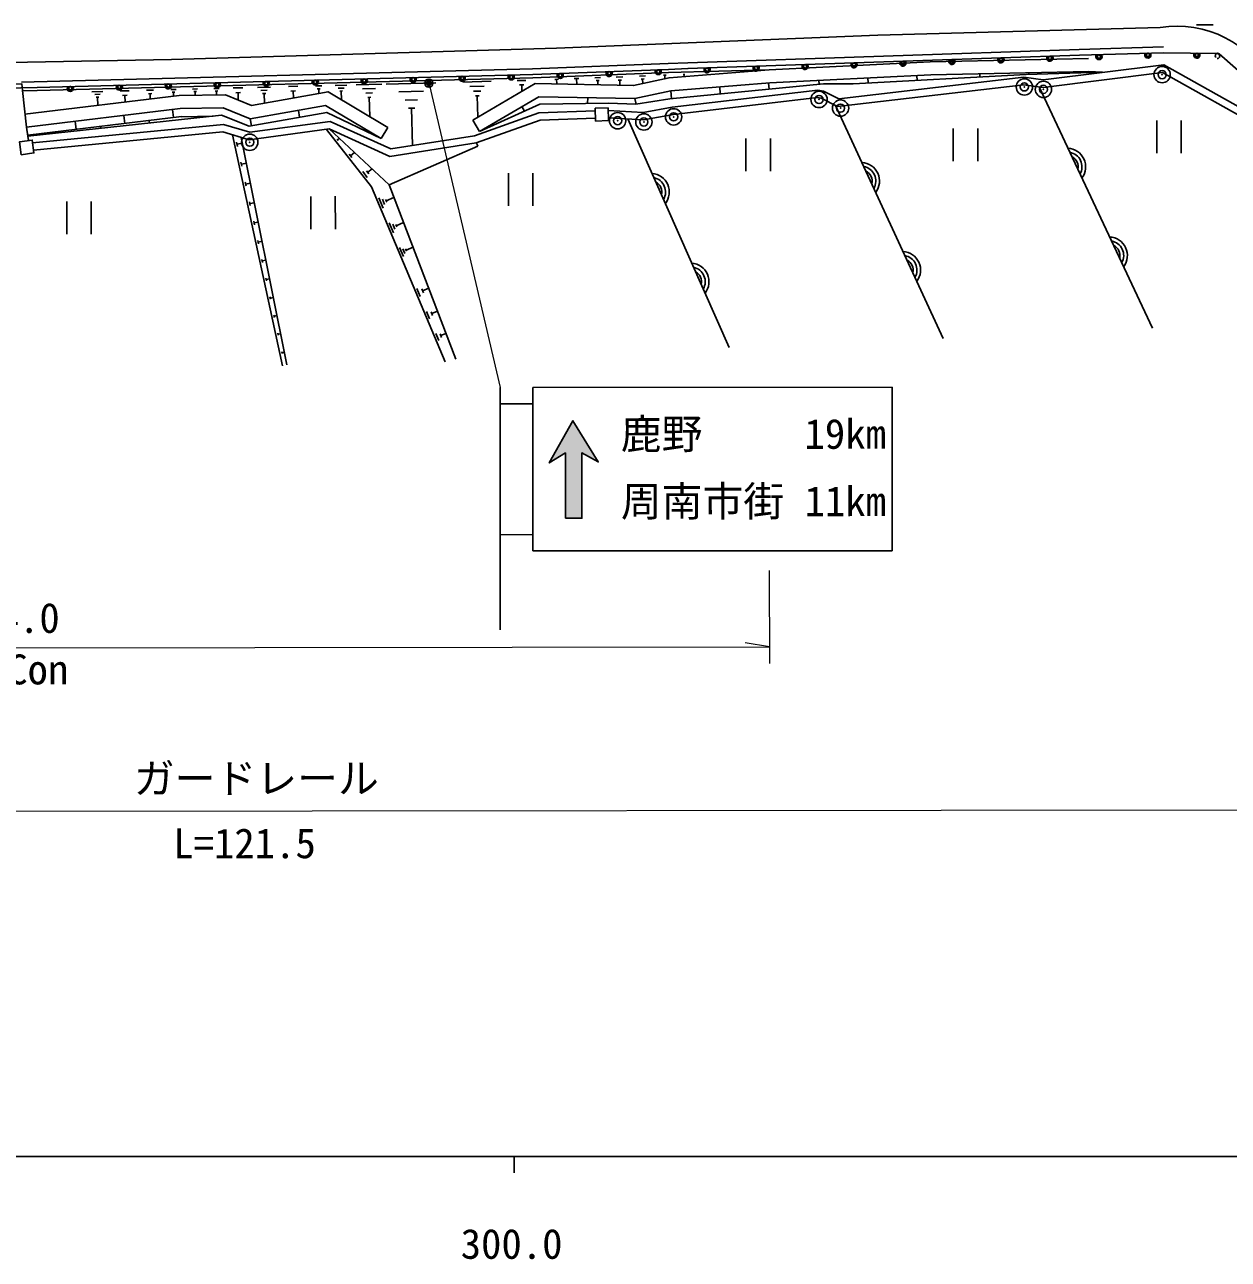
# Model space of a CAD drawing. Units: millimetres, scale not verified. Extents: x 40000 to 680000, y 20000 to 380000.
# Drawn here: x 338032 to 411724, y 198715 to 274293 of the extents above; entities that cross this region are included whole.
import ezdxf
from ezdxf.enums import TextEntityAlignment as Align

# ---------------------------------------------------------------- set-up
doc = ezdxf.new("R2010")
doc.units = ezdxf.units.MM
doc.header["$LTSCALE"] = 1000
doc.header["$PDMODE"] = 32
doc.header["$PDSIZE"] = 500
for name, color, linetype, lineweight in [('M-BGD', 7, 'Continuous', 25), ('M-STR-HTXT', 7, 'Continuous', 13), ('M-STR-STRC', 7, 'Continuous', 25), ('M-TTL-BAND', 7, 'Continuous', 25)]:
    doc.layers.add(name, color=color, linetype=linetype, lineweight=lineweight)
doc.styles.add('ＭＳ ゴシック', font='')
doc.styles.get('ＭＳ ゴシック').set_extended_font_data('MS Gothic')

msp = doc.modelspace()

# ---------------------------------------------------------------- hatches: boundary and pattern name
at = {"layer": 'M-STR-STRC'}
msp.add_hatch(color=256, dxfattribs=at).paths.add_polyline_path([(372147, 244078), (372143, 248079), (373149, 247527), (371596, 250044), (370144, 247467), (371143, 248078), (371147, 244077)])

# ---------------------------------------------------------------- linework, layer by layer
at = {"layer": 'M-BGD'}
for p, q in [((399507, 271352), (399509, 271241)), ((402507, 271415), (402508, 271341)), ((403188, 271429), (404028, 271392)), ((357047, 270580), (357756, 270599)), ((358323, 270614), (359897, 270654)), ((360164, 270661), (363202, 270740)), ((364852, 270783), (366590, 270829)), ((368193, 270870), (368724, 270884)), ((368333, 270608), (368598, 270615)), ((368466, 270612), (368476, 270213)), ((370484, 270946), (370712, 270954)), ((370598, 270950), (370609, 270665)), ((371683, 270991), (371968, 271002)), ((371826, 270997), (371839, 270640)), ((372938, 271039), (373283, 271052)), ((373030, 270870), (373203, 270876)), ((373117, 270873), (373127, 270614)), ((374251, 271089), (374658, 271104)), ((374360, 270889), (374564, 270896)), ((374462, 270893), (374474, 270587)), ((375679, 271143), (376044, 271157)), ((375777, 270964), (375960, 270971)), ((375868, 270967), (375879, 270694)), ((377141, 271198), (377310, 271205)), ((377226, 271202), (377234, 270990)), ((378342, 271244), (378446, 271248)), ((378394, 271246), (378399, 271116)), ((383581, 270722), (383610, 270353)), ((386660, 270880), (386672, 270651)), ((389657, 271031), (389672, 270724)), ((392654, 271183), (392669, 270882)), ((396507, 271289), (396511, 271086)), ((342145, 270193), (342821, 270210)), ((342318, 270028), (342657, 270037)), ((342407, 269861), (342576, 269866)), ((342492, 269863), (342505, 269356)), ((343884, 270238), (344434, 270252)), ((344029, 269967), (344304, 269974)), ((344166, 269970), (344177, 269558)), ((345492, 270280), (345925, 270291)), ((345606, 270066), (345823, 270072)), ((345714, 270069), (345723, 269744)), ((346979, 270318), (347304, 270327)), ((347065, 270158), (347227, 270162)), ((347146, 270160), (347152, 269917)), ((348313, 270353), (348620, 270361)), ((348394, 270202), (348547, 270206)), ((348470, 270204), (348476, 269974)), ((349614, 270387), (349932, 270395)), ((349698, 270230), (349857, 270234)), ((349777, 270232), (349783, 269994)), ((350794, 270418), (351387, 270433)), ((350950, 270125), (351246, 270133)), ((351098, 270129), (351110, 269684)), ((352293, 270457), (353074, 270477)), ((352493, 270267), (352884, 270277)), ((352596, 270074), (352791, 270079)), ((352694, 270076), (352709, 269491)), ((354182, 270506), (354746, 270520)), ((354330, 270227), (354612, 270235)), ((354471, 270231), (354482, 269808)), ((355841, 270549), (356215, 270559)), ((355939, 270365), (356126, 270370)), ((356033, 270367), (356040, 270087)), ((357229, 270408), (357583, 270417)), ((357322, 270233), (357499, 270237)), ((357410, 270235), (357424, 269703)), ((358723, 270362), (359510, 270382)), ((358927, 270104), (359320, 270115)), ((359032, 269845), (359229, 269850)), ((359130, 269847), (359161, 268667)), ((360937, 270175), (362456, 270214)), ((365294, 270505), (366163, 270528)), ((365519, 270221), (365953, 270232)), ((365635, 269934), (365852, 269940)), ((365744, 269937), (365777, 268634)), ((372503, 269827), (372496, 269465)), ((377599, 270251), (377636, 269773)), ((380590, 270486), (380623, 270063)), ((407093, 255719), (400140, 270489)), ((347083, 269102), (347143, 268606)), ((361330, 269678), (362089, 269698)), ((361533, 269177), (361912, 269187)), ((361723, 269182), (361782, 266903)), ((368460, 269277), (368626, 268994)), ((375389, 269768), (375462, 269437)), ((394270, 255085), (387684, 269353)), ((338219, 267530), (347624, 268664)), ((341125, 268384), (341185, 267887)), ((344104, 268743), (344164, 268247)), ((345654, 268426), (345673, 268267)), ((347625, 268660), (349576, 268691)), ((349059, 268682), (349060, 268635)), ((351835, 268522), (351909, 268110)), ((354789, 269050), (354864, 268632)), ((365871, 267761), (365467, 268452)), ((381165, 254522), (374966, 268520)), ((407339, 268428), (407341, 266427)), ((407339, 268428), (407341, 266427)), ((408839, 268429), (408841, 266429)), ((408839, 268429), (408841, 266429)), ((339696, 267708), (339706, 267621)), ((342675, 268067), (342690, 267944)), ((350753, 267556), (353809, 253417)), ((359034, 267812), (358990, 267739)), ((359856, 267321), (360266, 268009)), ((394879, 267943), (394881, 265943)), ((394879, 267943), (394881, 265943)), ((396379, 267945), (396381, 265944)), ((396379, 267945), (396381, 265944)), ((338257, 267198), (338230, 267461)), ((351294, 267394), (354083, 253472)), ((360351, 264485), (365768, 266862)), ((365768, 266862), (365667, 267106)), ((382186, 267326), (382187, 265325)), ((382186, 267326), (382187, 265325)), ((383686, 267327), (383688, 265326)), ((383686, 267327), (383688, 265326)), ((367649, 265212), (367651, 263212)), ((367649, 265212), (367651, 263212)), ((369149, 265214), (369151, 263213)), ((369149, 265214), (369151, 263213)), ((355551, 263785), (355553, 261784)), ((355551, 263785), (355553, 261784)), ((357051, 263786), (357053, 261786)), ((357051, 263786), (357053, 261786)), ((340605, 263472), (340607, 261472)), ((340605, 263472), (340607, 261472)), ((342105, 263473), (342107, 261473)), ((342105, 263473), (342107, 261473))]:
    msp.add_line(p, q, dxfattribs=at)
for points in [[(407755, 272928), (402596, 272770), (378625, 271955)], [(403171, 272229), (393479, 272025), (383612, 271527), (377481, 271044), (375311, 270570), (369294, 270692), (365467, 268452)], [(378625, 271955), (377435, 271908), (369130, 271595), (337845, 270781)], [(383612, 271527), (377456, 271358), (369148, 271045), (338803, 270256), (337906, 270237)], [(403188, 271429), (393507, 271226), (383663, 270729), (377599, 270251), (375389, 269768), (369503, 269887), (365871, 267761)], [(365871, 267761), (369577, 269420), (373772, 269485), (375457, 269437), (377531, 269762), (386936, 270677), (388762, 270676), (399355, 271236), (404028, 271392)], [(373752, 269035), (375894, 268922), (377680, 269238), (386586, 270288), (386935, 270224), (387880, 269757), (399209, 271074), (400395, 270908), (407783, 271833), (413854, 268422)], [(373764, 268583), (375921, 268470), (377746, 268793), (386571, 269833), (386792, 269793), (387800, 269295), (399204, 270620), (400391, 270454), (407692, 271368), (413957, 267848)], [(335882, 270627), (337856, 270678), (337904, 270255), (338146, 268025), (338230, 267461)], [(360266, 268009), (356610, 270189), (351924, 269350), (350332, 270003), (347497, 269958), (338051, 268819)], [(359856, 267321), (356457, 269349), (351835, 268522), (350180, 269200), (347551, 269159), (338146, 268025)], [(338230, 267461), (350092, 268746), (351773, 268086), (356529, 268926), (359856, 267321)], [(338513, 267063), (350212, 268188), (351821, 267705), (356739, 268373), (360446, 266694), (365562, 267496), (369511, 268892), (372967, 269029)], [(338573, 266617), (350167, 267732), (351785, 267246), (356671, 267909), (360382, 266228), (365673, 267058), (369597, 268445), (372979, 268579)], [(356503, 267887), (359261, 264372), (363770, 253659)], [(364422, 253825), (360351, 264485), (356671, 267909)]]:
    msp.add_lwpolyline(points, dxfattribs=at)
for points in [[(372984, 268397), (373769, 268419), (373748, 269194), (372963, 269173)], [(337822, 266335), (338597, 266440), (338491, 267230), (337716, 267125)]]:
    msp.add_lwpolyline(points, close=True, dxfattribs=at)
for centre in [(407674, 271234), (407674, 271234), (399239, 270484), (399239, 270484), (400406, 270331), (400406, 270331), (386669, 269714), (386669, 269714), (377763, 268651), (377763, 268651), (387983, 269185), (387983, 269185), (374336, 268415), (374336, 268415), (375941, 268337), (375941, 268337), (351815, 267098), (351815, 267098)]:
    msp.add_circle(centre, 500, dxfattribs=at)
for centre, radius, start, end in [((401856, 265592), 1134, 323.28337, 87.1384), ((401856, 265592), 907, 331.24277, 79.17901), ((401856, 265592), 680, 346.86814, 63.55364), ((389235, 264720), 1134, 322.85269, 86.70771), ((389235, 264720), 907, 330.81208, 78.74832), ((389235, 264720), 680, 346.43745, 63.12295), ((376363, 264049), 1134, 321.95868, 85.81371), ((376363, 264049), 907, 329.91808, 77.85432), ((376363, 264049), 680, 345.54345, 62.22895), ((404412, 260162), 1134, 323.28337, 87.1384), ((404412, 260162), 907, 331.24277, 79.17901), ((404412, 260162), 680, 346.86814, 63.55364), ((391750, 259271), 1134, 322.85269, 86.70771), ((391750, 259271), 907, 330.81208, 78.74832), ((378793, 258561), 1134, 321.95868, 85.81371), ((378793, 258561), 907, 329.91808, 77.85432), ((391750, 259271), 680, 346.43745, 63.12295), ((378793, 258561), 680, 345.54345, 62.22895)]:
    msp.add_arc(centre, radius, start, end, dxfattribs=at)
for p in [(407674, 271234), (407674, 271234), (399239, 270484), (399239, 270484), (400406, 270331), (400406, 270331), (386669, 269714), (386669, 269714), (387983, 269185), (387983, 269185), (374336, 268415), (374336, 268415), (375941, 268337), (375941, 268337), (377763, 268651), (377763, 268651), (351815, 267098), (351815, 267098)]:
    msp.add_point(p, dxfattribs=at)
at = {"layer": 'M-STR-HTXT'}
for p, q in [((362813, 270568), (367139, 252075)), ((383644, 235198), (383639, 240876)), ((289535, 236114), (383643, 236199)), ((383643, 236199), (382143, 236447)), ((289544, 226112), (415488, 226225))]:
    msp.add_line(p, q, dxfattribs=at)
at = {"layer": 'M-STR-STRC'}
for p, q in [((409781, 274275), (410797, 274293)), ((351061, 266844), (351004, 267108)), ((351032, 266976), (351363, 267048)), ((357225, 267210), (357161, 267291)), ((357193, 267250), (357294, 267330)), ((358053, 266155), (357891, 266360)), ((357972, 266257), (358229, 266459)), ((351324, 265624), (351270, 265874)), ((351297, 265749), (351610, 265816)), ((359000, 264948), (358726, 265296)), ((359106, 265172), (358969, 265346)), ((359037, 265259), (359299, 265464)), ((351585, 264419), (351534, 264654)), ((351560, 264536), (351853, 264600)), ((351842, 263228), (351795, 263448)), ((351818, 263338), (352094, 263397)), ((359975, 263061), (359705, 263703)), ((360068, 263289), (359933, 263611)), ((360195, 263437), (360127, 263598)), ((360161, 263518), (360643, 263720)), ((352097, 262051), (352052, 262257)), ((352074, 262154), (352332, 262210)), ((360608, 261559), (360355, 262160)), ((360695, 261772), (360568, 262073)), ((360813, 261911), (360750, 262061)), ((360782, 261986), (361233, 262176)), ((352348, 260888), (352306, 261080)), ((352327, 260984), (352567, 261036)), ((361224, 260095), (360987, 260657)), ((361305, 260295), (361187, 260576)), ((361416, 260424), (361357, 260564)), ((361386, 260494), (361807, 260671)), ((352596, 259740), (352558, 259918)), ((352577, 259829), (352799, 259877)), ((352841, 258605), (352806, 258769)), ((352824, 258687), (353029, 258731)), ((362255, 257646), (362046, 258141)), ((362450, 257874), (362346, 258121)), ((362398, 257997), (362769, 258154)), ((353084, 257483), (353051, 257634)), ((353067, 257558), (353256, 257599)), ((353323, 256375), (353294, 256512)), ((353308, 256444), (353480, 256481)), ((362827, 256285), (362635, 256743)), ((363008, 256496), (362912, 256724)), ((362960, 256610), (363303, 256754)), ((353560, 255280), (353533, 255404)), ((353546, 255342), (353701, 255376)), ((363385, 254959), (363208, 255381)), ((363552, 255153), (363463, 255364)), ((363507, 255259), (363824, 255392)), ((353802, 254158), (353778, 254268)), ((353790, 254213), (353928, 254243)), ((367139, 252075), (367152, 237240)), ((369139, 252077), (391143, 252097)), ((369148, 242075), (369139, 252077)), ((391143, 252097), (391152, 242095)), ((367140, 251075), (369140, 251077)), ((367147, 243074), (369147, 243075)), ((391152, 242095), (369148, 242075))]:
    msp.add_line(p, q, dxfattribs=at)
for points in [[(334868, 271931), (347022, 272166), (370589, 272864), (390269, 273649), (407552, 274117)], [(289505, 270098), (295026, 270073), (299016, 270082), (313645, 270100), (317602, 270150), (334803, 270372), (334806, 270372), (338798, 270456), (369141, 271245), (377449, 271558), (378639, 271605), (378637, 271605), (402607, 272420), (407766, 272578), (411053, 272521)], [(411172, 272509), (412993, 270907), (415451, 267280)]]:
    msp.add_lwpolyline(points, dxfattribs=at)
msp.add_lwpolyline([(371147, 244077), (371143, 248078), (370144, 247467), (371596, 250044), (373149, 247527), (372143, 248079), (372147, 244078)], close=True, dxfattribs=at)
for centre, radius in [((394807, 272042), 100), ((397806, 272144), 100), ((400805, 272246), 100), ((403804, 272344), 100), ((406803, 272436), 100), ((409797, 272430), 112), ((409797, 272430), 100), ((373821, 271309), 100), ((376819, 271422), 100), ((379813, 271533), 100), ((382812, 271635), 100), ((385811, 271737), 100), ((388810, 271838), 100), ((391809, 271940), 100), ((343826, 270474), 100), ((346826, 270552), 100), ((349825, 270630), 100), ((352825, 270708), 100), ((355824, 270786), 100), ((358824, 270864), 100), ((361823, 270942), 100), ((362778, 270714), 150), ((362778, 270714), 120), ((362778, 270714), 90), ((362778, 270714), 60), ((362778, 270714), 30), ((362778, 270714), 20), ((364823, 271020), 100), ((367822, 271098), 100), ((370823, 271196), 100), ((340826, 270396), 100)]:
    msp.add_circle(centre, radius, dxfattribs=at)
for centre, radius, start, end in [((408596, 267760), 6442, 26.27407, 99.32921), ((408596, 267760), 6442, 26.27407, 99.32921), ((394807, 272042), 188, 145.07596, 38.81576), ((394807, 272042), 150, 133.35548, 50.53624), ((394807, 272042), 112, 91.92704, 91.92698), ((397806, 272144), 188, 145.07596, 38.81576), ((397806, 272144), 150, 133.35548, 50.53624), ((397806, 272144), 112, 91.92704, 91.92698), ((400805, 272246), 188, 145.07596, 38.81576), ((400805, 272246), 150, 133.35548, 50.53624), ((400805, 272246), 112, 91.92704, 91.92698), ((403804, 272344), 188, 144.89245, 38.63224), ((403804, 272344), 150, 133.17197, 50.35272), ((403804, 272344), 112, 91.79028, 91.79023), ((406803, 272436), 188, 144.89245, 38.63224), ((406803, 272436), 150, 133.17197, 50.35272), ((406803, 272436), 112, 91.75957, 91.75952), ((409797, 272430), 188, 142.12974, 35.86954), ((409797, 272430), 150, 130.40926, 47.59002), ((411073, 272397), 150, 48.65982, 228.65982), ((411050, 272371), 150, 268.99964, 88.99964), ((373821, 271309), 188, 145.28544, 39.02524), ((373821, 271309), 150, 133.56496, 50.74572), ((373821, 271309), 112, 92.15607, 92.156), ((376819, 271422), 188, 145.28544, 39.02524), ((376819, 271422), 150, 133.56496, 50.74572), ((376819, 271422), 112, 92.15607, 92.156), ((379813, 271533), 188, 145.07596, 38.81576), ((379813, 271533), 150, 133.35548, 50.53624), ((379813, 271533), 112, 91.92704, 91.92698), ((382812, 271635), 188, 145.07596, 38.81576), ((382812, 271635), 150, 133.35548, 50.53624), ((382812, 271635), 112, 91.92704, 91.92698), ((385811, 271737), 188, 145.07596, 38.81576), ((385811, 271737), 150, 133.35548, 50.53624), ((385811, 271737), 112, 91.92704, 91.92698), ((388810, 271838), 188, 145.07596, 38.81576), ((388810, 271838), 150, 133.35548, 50.53624), ((388810, 271838), 112, 91.92704, 91.92698), ((391809, 271940), 188, 145.07596, 38.81576), ((391809, 271940), 150, 133.35548, 50.53624), ((391809, 271940), 112, 91.92704, 91.92698), ((343826, 270474), 188, 144.6204, 38.3602), ((343826, 270474), 150, 132.89992, 50.08068), ((343826, 270474), 112, 91.47982, 91.47974), ((346826, 270552), 188, 144.6204, 38.3602), ((346826, 270552), 150, 132.89992, 50.08068), ((346826, 270552), 112, 91.48089, 91.48082), ((349825, 270630), 188, 144.6204, 38.3602), ((349825, 270630), 150, 132.89992, 50.08068), ((349825, 270630), 112, 91.47982, 91.47974), ((352825, 270708), 188, 144.6204, 38.3602), ((352825, 270708), 150, 132.89992, 50.08068), ((352825, 270708), 112, 91.49967, 91.49959), ((355824, 270786), 188, 144.6204, 38.3602), ((355824, 270786), 150, 132.89992, 50.08068), ((355824, 270786), 112, 91.47982, 91.47974), ((358824, 270864), 188, 144.6204, 38.3602), ((358824, 270864), 150, 132.89992, 50.08068), ((358824, 270864), 112, 91.48089, 91.48082), ((361823, 270942), 188, 144.6204, 38.3602), ((361823, 270942), 150, 132.89992, 50.08068), ((361823, 270942), 112, 91.49967, 91.49959), ((364823, 271020), 188, 144.6204, 38.3602), ((364823, 271020), 150, 132.89992, 50.08068), ((364823, 271020), 112, 91.47982, 91.47974), ((367822, 271098), 188, 144.6204, 38.3602), ((367822, 271098), 150, 132.89992, 50.08068), ((367822, 271098), 112, 91.47982, 91.47974), ((370823, 271196), 188, 145.28544, 39.02524), ((370823, 271196), 150, 133.56496, 50.74572), ((370823, 271196), 112, 92.15607, 92.156), ((340826, 270396), 188, 144.6204, 38.3602), ((340826, 270396), 150, 132.89992, 50.08068), ((340826, 270396), 112, 91.47982, 91.47974)]:
    msp.add_arc(centre, radius, start, end, dxfattribs=at)
msp.add_point((362778, 270714), dxfattribs=at)
at = {"layer": 'M-TTL-BAND'}
for p, q in [((40000, 205000), (579000, 205000)), ((368000, 205000), (368000, 204000))]:
    msp.add_line(p, q, dxfattribs=at)

# ---------------------------------------------------------------- texts
at = {"layer": 'M-STR-HTXT', "style": 'ＭＳ ゴシック'}
for s, p in [('L=94.0', (336437, 238893)), ('L=121.5', (351492, 225098))]:
    msp.add_text(s, height=1833, rotation=0.051, dxfattribs=at).set_placement(p, align=Align.TOP_CENTER)
for s, p in [('路肩Con', (336334, 233357)), ('ガードレール', (352216, 226687))]:
    msp.add_text(s, height=1833, rotation=0.051, dxfattribs=at).set_placement(p, align=Align.BOTTOM_CENTER)
at = {"layer": 'M-STR-STRC', "style": 'ＭＳ ゴシック'}
for s, p in [('鹿野\u3000\u3000 19km', (374528, 249234)), ('周南市街 11km', (374532, 245111))]:
    msp.add_text(s, height=1833, rotation=0.051, dxfattribs=at).set_placement(p, align=Align.MIDDLE_LEFT)
at = {"layer": 'M-TTL-BAND', "style": 'ＭＳ ゴシック'}
msp.add_text('300.0', height=1833, dxfattribs=at).set_placement((367844, 198195), align=Align.BOTTOM_CENTER)

doc.saveas('drawing.dxf')
